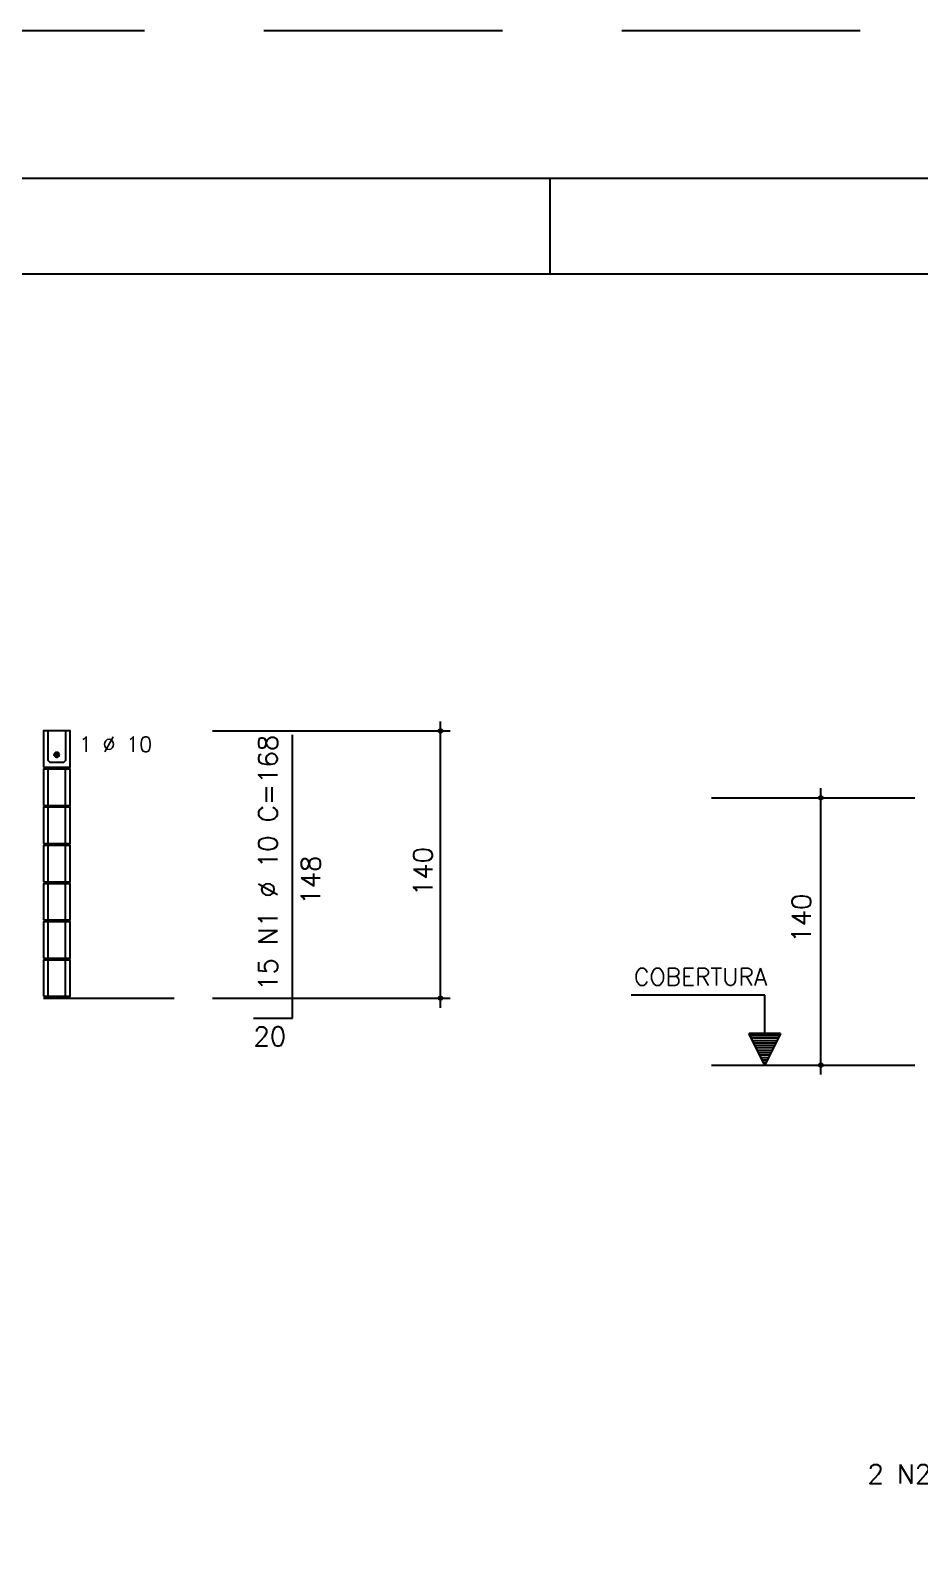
# Model space of a CAD drawing. Extents: x -1.9 to 86, y -1.5 to 61.
# Drawn here: x 28.61 to 37.92, y 44.87 to 60.95 of the extents above; entities that cross this region are included whole.
import ezdxf

# ---------------------------------------------------------------- set-up
doc = ezdxf.new("R2010")
doc.units = 0
doc.header["$MEASUREMENT"] = 0
doc.linetypes.add('HIDDEN', pattern=[0.375, 0.25, -0.125])
doc.layers.get('0').update_dxf_attribs({"linetype": 'CONTINUOUS'})
doc.layers.get('Defpoints').update_dxf_attribs({"linetype": 'CONTINUOUS'})
for name, color, linetype in [('ARQ_FOLHA', 7, 'CONTINUOUS'), ('PENA_01', 1, 'CONTINUOUS'), ('PENA_02', 2, 'CONTINUOUS'), ('PENA_03', 3, 'CONTINUOUS'), ('PENA_05', 5, 'CONTINUOUS'), ('PENA_32', 253, 'CONTINUOUS')]:
    doc.layers.add(name, color=color, linetype=linetype)
doc.styles.get("Standard").update_dxf_attribs({"font": 'ROMANS.SHX'})

# ---------------------------------------------------------------- blocks, each defined once
blk = doc.blocks.new('FOLHA A1 - 841 X 594')
at = {"layer": 'ARQ_FOLHA', "color": 1}
blk.add_line((-500.5, 584), (-500.5, 594), dxfattribs=at)
for points in [[(-841, 0), (0, 0), (0, 594), (-841, 594)], [(-816, 10), (-10, 10), (-10, 584), (-816, 584)]]:
    blk.add_lwpolyline(points, close=True, dxfattribs=at)
at = {"layer": 'Defpoints', "color": 8, "linetype": 'HIDDEN', "ltscale": 100}
blk.add_lwpolyline([(-860.5, 609.5), (-860.5, -15.5), (19.5, -15.5), (19.5, 609.5)], close=True, dxfattribs=at)
blk = doc.blocks.new('*U24')
blk.add_blockref('FOLHA A1 - 841 X 594', (0, 0))

msp = doc.modelspace()

# ---------------------------------------------------------------- linework, layer by layer
at = {"layer": 'PENA_01', "linetype": 'Continuous'}
for p, q in [((35.74, 52.914), (37.87, 52.914)), ((35.74, 50.114), (37.87, 50.114))]:
    msp.add_line(p, q, dxfattribs=at)
at = {"layer": 'PENA_02', "linetype": 'Continuous'}
for centre, radius in [((32.902, 53.614), 0.02), ((32.902, 53.614), 0.01), ((36.886, 52.914), 0.02), ((36.886, 52.914), 0.01), ((32.902, 50.814), 0.02), ((32.902, 50.814), 0.01), ((36.886, 50.114), 0.02), ((36.886, 50.114), 0.01)]:
    msp.add_circle(centre, radius, dxfattribs=at)
at = {"layer": 'PENA_03', "linetype": 'Continuous'}
for p, q in [((32.902, 50.714), (32.902, 53.714)), ((30.512, 53.614), (33.002, 53.614)), ((28.792, 52.834), (28.792, 53.214)), ((28.972, 52.834), (28.972, 53.214)), ((36.886, 50.014), (36.886, 53.014)), ((28.792, 52.434), (28.792, 52.814)), ((28.972, 52.434), (28.972, 52.814)), ((28.792, 52.034), (28.792, 52.414)), ((28.972, 52.034), (28.972, 52.414)), ((28.792, 51.634), (28.792, 52.014)), ((28.972, 51.634), (28.972, 52.014)), ((28.792, 51.234), (28.792, 51.614)), ((28.972, 51.234), (28.972, 51.614)), ((28.792, 50.834), (28.792, 51.214)), ((28.972, 50.834), (28.972, 51.214)), ((28.742, 50.814), (30.112, 50.814)), ((30.512, 50.814), (33.002, 50.814)), ((36.299, 50.846), (34.899, 50.846)), ((36.299, 50.446), (36.299, 50.846)), ((36.3, 50.446), (36.3, 50.847)), ((36.299, 50.114), (36.133, 50.446)), ((36.133, 50.446), (36.299, 50.446)), ((36.299, 50.117), (36.136, 50.445)), ((36.463, 50.445), (36.136, 50.445)), ((36.452, 50.42), (36.146, 50.42)), ((36.44, 50.395), (36.159, 50.395)), ((36.427, 50.369), (36.172, 50.369)), ((36.414, 50.344), (36.184, 50.344)), ((36.465, 50.446), (36.299, 50.114)), ((36.463, 50.445), (36.299, 50.117)), ((36.3, 50.446), (36.465, 50.446)), ((36.401, 50.318), (36.197, 50.318)), ((36.389, 50.293), (36.21, 50.293)), ((36.376, 50.267), (36.223, 50.267)), ((36.363, 50.242), (36.235, 50.242)), ((36.35, 50.216), (36.248, 50.216)), ((36.338, 50.191), (36.261, 50.191)), ((36.325, 50.165), (36.274, 50.165)), ((36.312, 50.14), (36.286, 50.14))]:
    msp.add_line(p, q, dxfattribs=at)
for points in [[(28.742, 53.234), (29.022, 53.234), (29.022, 53.614), (28.742, 53.614), (28.742, 53.234)], [(28.972, 53.614), (28.972, 53.304), (28.952, 53.284), (28.812, 53.284), (28.792, 53.304), (28.792, 53.614)], [(28.906, 53.365), (28.904, 53.375), (28.898, 53.384), (28.889, 53.389), (28.879, 53.39), (28.869, 53.387), (28.861, 53.38), (28.857, 53.37), (28.857, 53.36), (28.861, 53.35), (28.869, 53.343), (28.879, 53.34), (28.889, 53.341), (28.898, 53.347), (28.904, 53.355), (28.906, 53.365)], [(28.742, 52.834), (29.022, 52.834), (29.022, 53.214), (28.742, 53.214), (28.742, 52.834)], [(28.742, 52.434), (29.022, 52.434), (29.022, 52.814), (28.742, 52.814), (28.742, 52.434)], [(28.742, 52.034), (29.022, 52.034), (29.022, 52.414), (28.742, 52.414), (28.742, 52.034)], [(28.742, 51.634), (29.022, 51.634), (29.022, 52.014), (28.742, 52.014), (28.742, 51.634)], [(28.742, 51.234), (29.022, 51.234), (29.022, 51.614), (28.742, 51.614), (28.742, 51.234)], [(28.742, 50.834), (29.022, 50.834), (29.022, 51.214), (28.742, 51.214), (28.742, 50.834)]]:
    msp.add_lwpolyline(points, dxfattribs=at)
msp.add_circle((28.881, 53.365), 0.025, dxfattribs=at)
for points in [[(28.906, 53.365), (28.861, 53.38), (28.857, 53.37)], [(28.906, 53.365), (28.869, 53.387), (28.858, 53.374)], [(28.906, 53.365), (28.869, 53.387), (28.861, 53.38)], [(28.906, 53.365), (28.886, 53.39), (28.869, 53.387)], [(28.906, 53.365), (28.879, 53.39), (28.869, 53.387)], [(28.906, 53.365), (28.889, 53.389), (28.879, 53.39)], [(28.906, 53.365), (28.9, 53.381), (28.886, 53.39)], [(28.906, 53.365), (28.898, 53.384), (28.889, 53.389)], [(28.906, 53.365), (28.904, 53.375), (28.898, 53.384)], [(28.906, 53.365), (28.857, 53.37), (28.857, 53.36)], [(28.906, 53.365), (28.857, 53.36), (28.861, 53.35)], [(28.906, 53.365), (28.858, 53.374), (28.858, 53.357)], [(28.906, 53.365), (28.858, 53.357), (28.869, 53.343)], [(28.906, 53.365), (28.861, 53.35), (28.869, 53.343)], [(28.906, 53.365), (28.869, 53.343), (28.886, 53.34)], [(28.906, 53.365), (28.869, 53.343), (28.879, 53.34)], [(28.906, 53.365), (28.879, 53.34), (28.889, 53.341)], [(28.906, 53.365), (28.886, 53.34), (28.9, 53.349)], [(28.906, 53.365), (28.889, 53.341), (28.898, 53.347)], [(28.906, 53.365), (28.898, 53.347), (28.904, 53.355)], [(28.906, 53.365), (28.9, 53.349), (28.906, 53.365)], [(28.906, 53.365), (28.904, 53.355), (28.906, 53.365)]]:
    msp.add_solid(points, dxfattribs=at)
at = {"layer": 'PENA_05', "linetype": 'Continuous'}
for p, q in [((31.352, 50.604), (31.352, 53.574)), ((30.942, 50.604), (31.352, 50.604))]:
    msp.add_line(p, q, dxfattribs=at)

# ---------------------------------------------------------------- block references
at = {"xscale": 0.09999999999999938, "yscale": 0.09999999999999938, "zscale": 0.09999999999999938}
msp.add_blockref('*U24', (84.1, 0), dxfattribs=at)

# ---------------------------------------------------------------- texts
at = {"layer": 'PENA_03', "linetype": 'Continuous'}
for s, height, p in [('1 %%c 10', 0.16, (29.114, 53.394)), ('20', 0.2, (30.942, 50.314)), ('2 N2 %%c 10 C=80', 0.2, (37.375, 45.73))]:
    msp.add_text(s, height=height, dxfattribs=at).set_placement(p)
for s, p in [('15 N1 %%c 10 C=168', (31.194, 50.891)), ('148', (31.642, 51.794)), ('140', (32.818, 51.884)), ('140', (36.783, 51.396))]:
    msp.add_text(s, height=0.2, rotation=90, dxfattribs=at).set_placement(p)
at = {"layer": 'PENA_32', "linetype": 'Continuous'}
msp.add_text('COBERTURA', height=0.18, dxfattribs=at).set_placement((34.929, 50.948))

doc.saveas('drawing.dxf')
